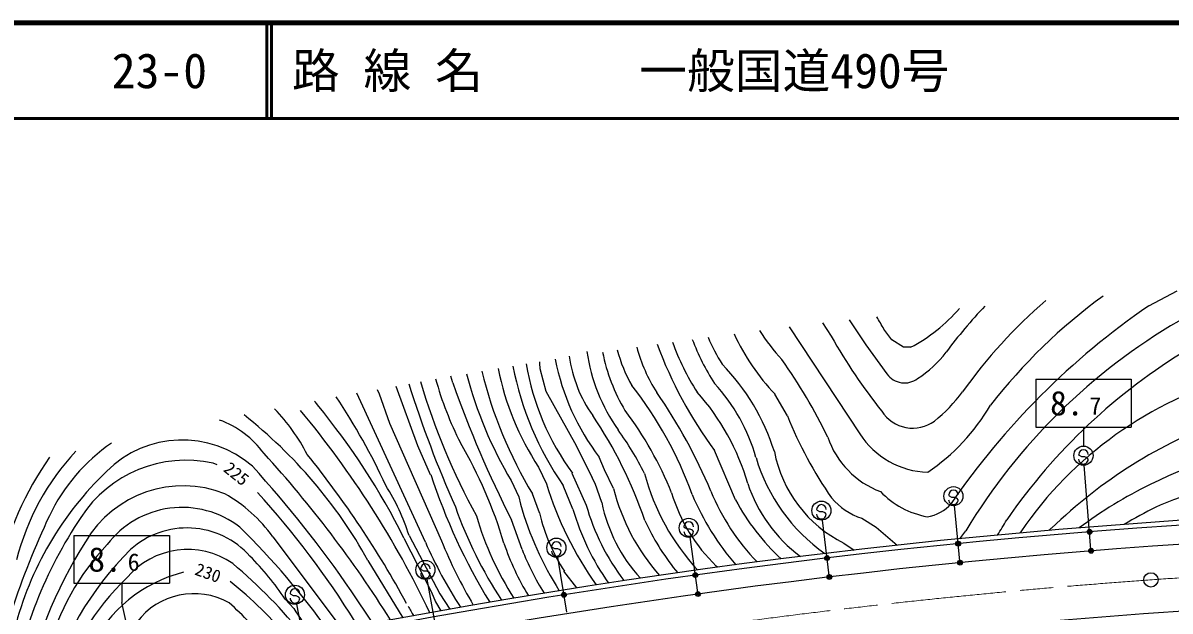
# Model space of a CAD drawing. Units: millimetres, scale not verified. Extents: x 40000 to 680000, y 20000 to 380000.
# Drawn here: x 152222 to 272302, y 318420 to 380000 of the extents above; entities that cross this region are included whole.
import ezdxf
from ezdxf.enums import TextEntityAlignment as Align

# ---------------------------------------------------------------- set-up
doc = ezdxf.new("R2010")
doc.units = ezdxf.units.MM
doc.header["$LTSCALE"] = 1000
doc.header["$PDMODE"] = 32
doc.header["$PDSIZE"] = 500
doc.linetypes.add('CHAIN', pattern=[18.5, 12, -1.5, 3.5, -1.5])
for name, color, linetype, lineweight in [('M-BGD', 7, 'Continuous', 25), ('M-BMK', 2, 'CHAIN', 13), ('M-BMK-SRVR', 3, 'Continuous', 25), ('M-STR-STRC', 7, 'Continuous', 25), ('M-TTL', 2, 'Continuous', 140), ('M-TTL-LINE', 7, 'Continuous', 50)]:
    doc.layers.add(name, color=color, linetype=linetype, lineweight=lineweight)
doc.layers.add('M-TTL-TXT', color=7, linetype='Continuous')
doc.styles.add('ＭＳ ゴシック', font='')
doc.styles.get('ＭＳ ゴシック').set_extended_font_data('MS Gothic')

msp = doc.modelspace()

# ---------------------------------------------------------------- linework, layer by layer
at = {"layer": 'M-BGD'}
for p, q in [((270071, 350392), (273050, 351946)), ((235903, 348584), (236837, 347191)), ((238705, 348904), (240444, 346293)), ((232431, 348171), (239826, 336971)), ((243184, 346829), (242346, 347941)), ((240444, 346293), (242671, 343244)), ((244405, 346056), (243184, 346829)), ((245144, 346044), (244405, 346056)), ((206331, 343826), (206971, 341458)), ((197227, 342313), (197030, 342998)), ((194350, 325634), (187174, 341240)), ((189286, 341628), (189504, 341163)), ((189504, 341163), (190581, 338109)), ((191239, 341982), (193521, 335750)), ((206971, 341458), (210126, 335754)), ((232239, 338872), (230947, 341118)), ((190581, 338109), (196025, 325773)), ((193521, 335750), (194857, 332732)), ((210126, 335754), (211807, 332381)), ((226822, 330065), (224630, 335219)), ((172547, 333724), (172118, 333897)), ((213109, 333199), (212550, 334536)), ((206179, 333496), (207013, 331746)), ((209688, 332864), (211180, 329510)), ((214048, 331246), (213109, 333199)), ((203344, 332076), (204122, 330396)), ((209793, 329084), (208781, 331556)), ((212125, 331772), (211807, 332381)), ((212806, 329783), (212125, 331772)), ((204122, 330396), (204293, 329611)), ((206302, 328693), (205558, 330689)), ((250308, 323638), (249727, 329459)), ((271276, 329506), (270807, 329301)), ((204486, 324865), (203352, 327988)), ((240027, 328136), (241524, 327209)), ((241524, 327209), (243752, 325316)), ((250283, 325997), (250936, 326837)), ((256570, 326595), (256673, 326732)), ((259615, 326865), (259841, 327094)), ((178381, 326199), (185622, 316517)), ((192097, 326067), (195000, 320391)), ((192636, 326329), (195877, 320233)), ((238150, 325528), (239240, 324810)), ((188333, 323726), (191973, 317720)), ((224924, 323007), (224800, 323130)), ((210208, 320844), (208842, 322608)), ((220538, 322693), (220771, 322429)), ((179660, 319676), (180575, 318683)), ((188864, 317139), (186585, 320528)), ((195000, 320391), (195404, 319390)), ((195877, 320233), (196922, 318617)), ((195404, 319390), (195953, 318444))]:
    msp.add_line(p, q, dxfattribs=at)
for centre, radius, start, end in [((294005, 310532), 53261, 130.68006, 144.61733), ((300592, 303180), 59764, 126.20979, 142.00155), ((237373, 361032), 16883, 297.40345, 319.68398), ((291845, 313557), 53568, 136.60211, 143.37127), ((315784, 284053), 80564, 124.57035, 145.4995), ((211157, 330736), 35619, 28.88285, 31.26825), ((304839, 294376), 62923, 120.16771, 148.94329), ((242497, 354901), 20125, 202.82999, 211.89592), ((248508, 357642), 24113, 205.01054, 223.2591), ((249818, 361087), 24431, 212.98175, 221.9804), ((288369, 376206), 59138, 209.38103, 218.55976), ((232552, 350306), 16627, 194.79919, 212.80691), ((261024, 362074), 45230, 200.32677, 216.4236), ((243506, 354792), 24686, 199.41407, 212.98061), ((245693, 355784), 25049, 200.84852, 212.71793), ((305865, 293120), 61488, 120.94593, 145.46956), ((232207, 349529), 24722, 191.07019, 217.33323), ((223465, 347083), 14200, 188.06005, 215.24679), ((230398, 348473), 19366, 188.53974, 214.90812), ((231250, 349056), 18682, 190.85967, 211.05254), ((228739, 349432), 14760, 194.38853, 210.12369), ((187158, 312880), 54732, 25.71702, 35.60749), ((239679, 352480), 11519, 302.55839, 322.80878), ((245999, 354928), 47148, 193.97549, 210.93725), ((231347, 349808), 29992, 191.50876, 212.94874), ((235978, 350348), 33058, 190.93229, 214.64364), ((231556, 348848), 27040, 189.68013, 216.25564), ((271399, 348613), 65244, 183.59571, 184.20774), ((209148, 328336), 22765, 17.34183, 44.41008), ((309300, 378946), 122326, 197.46757, 203.93386), ((261007, 362084), 69968, 196.30014, 208.79538), ((229670, 352181), 35530, 195.44223, 207.03202), ((308554, 381443), 118004, 199.36587, 206.93596), ((240067, 354029), 42784, 194.55847, 210.87078), ((210765, 329393), 18896, 15.6742, 42.85434), ((244504, 344566), 2260, 215.81059, 307.4362), ((290238, 303769), 40669, 105.31791, 145.62342), ((183829, 316792), 40864, 19.7745, 38.1314), ((170648, 308280), 58201, 22.95813, 34.56222), ((204390, 324924), 24674, 16.13474, 41.75171), ((236812, 351652), 17184, 309.03261, 323.2564), ((165438, 327211), 21772, 35.98148, 37.3051), ((126960, 293710), 72731, 26.4166, 39.53132), ((130774, 304390), 65346, 24.58086, 33.89927), ((234669, 350997), 21818, 304.19581, 329.652), ((144004, 299110), 50705, 29.04268, 51.78731), ((164131, 325623), 20085, 27.24062, 44.05662), ((104463, 275403), 99994, 25.36586, 39.81411), ((173684, 313072), 46092, 18.75492, 34.06278), ((185364, 316819), 37466, 21.8841, 37.10073), ((271953, 354689), 42748, 201.71656, 214.84707), ((245371, 341432), 3860, 212.7676, 305.87529), ((169194, 328767), 10309, 36.64261, 69.52761), ((295030, 291054), 50321, 109.72596, 134.27012), ((168893, 325123), 11202, 49.04485, 134.9543), ((191936, 320619), 28128, 25.69373, 36.60157), ((245277, 339633), 9306, 198.82934, 249.29851), ((247262, 341824), 8880, 213.13154, 267.85909), ((176669, 317462), 25898, 136.90181, 165.87862), ((172354, 320112), 19241, 124.32718, 154.50847), ((156662, 311875), 47898, 16.5468, 30.28812), ((244284, 337730), 13657, 191.00678, 243.31221), ((284052, 305235), 29823, 53.57658, 117.60892), ((183311, 314676), 34567, 144.95909, 167.10311), ((169283, 321111), 13097, 77.49592, 147.07537), ((85709, 251494), 124013, 32.14966, 42.27744), ((101611, 270046), 103227, 28.43761, 38.86281), ((247013, 339833), 18826, 196.46334, 234.81266), ((184930, 308024), 34640, 133.74321, 165.80044), ((88167, 253136), 119281, 34.40193, 42.41047), ((254225, 351942), 62340, 197.95403, 211.52859), ((240758, 339165), 24319, 195.13805, 222.54837), ((169003, 319674), 11858, 68.38259, 149.53266), ((171821, 319837), 21804, 17.32084, 32.56142), ((243053, 342951), 37742, 197.27094, 215.26466), ((243097, 336782), 15816, 198.43198, 233.09441), ((289759, 291258), 44876, 115.79515, 126.92626), ((282134, 304691), 27086, 63.77786, 113.63102), ((165634, 317042), 15695, 35.69566, 60.46444), ((107697, 268056), 93346, 31.83242, 42.26992), ((234973, 336497), 21573, 194.08829, 221.67193), ((237105, 335890), 17727, 196.73836, 226.03887), ((247737, 341319), 27612, 202.80468, 220.8284), ((245411, 339528), 22832, 201.98172, 224.36739), ((242182, 334739), 6946, 220.12029, 251.92354), ((248552, 337262), 9122, 223.98023, 259.42605), ((320264, -376526), 706000, 87.77551, 109.30263), ((168887, 319434), 9838, 52.22916, 142.82419), ((239714, 344169), 44757, 199.37682, 213.3639), ((239340, 339889), 36523, 196.34444, 211.97375), ((234989, 336465), 26255, 196.32618, 215.12811), ((234234, 336111), 23981, 195.97802, 217.22563), ((229277, 333204), 16823, 191.73563, 222.40253), ((247129, 340794), 22966, 207.84989, 227.41951), ((246267, 332363), 4114, 278.54, 319.39065), ((306948, 258845), 79184, 117.15571, 119.88576), ((320264, -376526), 705500, 87.78769, 109.30263), ((234425, 290972), 87811, 154.77654, 168.67436), ((196782, 302389), 46362, 146.12623, 170.97454), ((231681, 337756), 33336, 196.33375, 212.65129), ((224532, 332881), 18704, 192.93805, 213.3369), ((240155, 338395), 25127, 204.7094, 218.67511), ((226998, 344074), 32482, 326.99344, 330.28679), ((320264, -376526), 703500, 69.53786, 109.30263), ((169391, 318286), 8839, 41.7059, 131.93509), ((117084, 268321), 82536, 35.50294, 45.52036), ((197890, 300730), 46392, 147.45624, 169.48263), ((238949, 345268), 48730, 203.76117, 212.88289), ((245667, 346225), 53689, 202.39095, 210.41293), ((227247, 333687), 25988, 198.3228, 211.71508), ((186989, 301165), 33377, 134.76668, 165.00877), ((179892, 307504), 25972, 136.51011, 164.98125), ((169460, 316579), 8292, 55.27276, 140.06516), ((228914, 334225), 26160, 200.96488, 212.17851), ((139391, 281979), 54089, 38.61336, 49.96593), ((155619, 303779), 28821, 33.47481, 45.0242), ((182370, 301996), 27703, 134.06769, 163.06057), ((172527, 308284), 14615, 103.80338, 154.75408), ((147449, 288201), 42542, 39.79328, 51.5253), ((320264, -376526), 696500, 81.64276, 109.30263), ((170134, 312720), 7520, 60.7734, 142.90383), ((320264, -376526), 695250, 87.77551, 109.30263), ((152246, 294988), 32482, 37.94943, 48.41239), ((274407, 379638), 111892, 213.00849, 214.72959), ((268256, 362471), 87339, 209.90252, 210.66046)]:
    msp.add_arc(centre, radius, start, end, dxfattribs=at)
at = {"layer": 'M-BMK'}
msp.add_arc((320264, -376526), 700000, 69.59925, 109.30263, dxfattribs=at)
at = {"layer": 'M-BMK-SRVR'}
msp.add_circle((270299, 321689), 750, dxfattribs=at)
at = {"layer": 'M-STR-STRC'}
for p, q in [((258237, 342692), (268237, 342692)), ((258237, 342692), (258237, 337692)), ((268237, 342692), (268237, 337692)), ((258237, 337692), (268237, 337692)), ((263237, 337692), (263237, 335692)), ((262837, 334703), (262738, 334821)), ((263082, 334563), (262837, 334703)), ((263383, 334561), (263082, 334563)), ((263628, 334449), (263383, 334561)), ((263734, 334313), (263628, 334449)), ((264024, 324873), (263317, 333695)), ((249228, 330465), (249128, 330583)), ((249473, 330326), (249228, 330465)), ((249773, 330324), (249473, 330326)), ((250018, 330212), (249773, 330324)), ((235405, 328948), (235306, 329066)), ((250124, 330076), (250018, 330212)), ((235650, 328808), (235405, 328948)), ((235951, 328806), (235650, 328808)), ((236619, 322135), (235924, 327944)), ((236196, 328694), (235951, 328806)), ((236302, 328558), (236196, 328694)), ((221515, 327146), (221416, 327264)), ((221760, 327006), (221515, 327146)), ((222061, 327004), (221760, 327006)), ((222306, 326892), (222061, 327004)), ((222412, 326756), (222306, 326892)), ((157560, 326328), (167560, 326328)), ((157560, 326328), (157560, 321328)), ((167560, 326328), (167560, 321328)), ((222863, 320351), (222053, 326144)), ((207663, 325070), (207563, 325188)), ((207908, 324931), (207663, 325070)), ((208209, 324928), (207908, 324931)), ((208454, 324817), (208209, 324928)), ((208560, 324680), (208454, 324817)), ((209144, 318295), (208220, 324072)), ((193954, 322740), (193855, 322858)), ((194199, 322601), (193954, 322740)), ((194500, 322598), (194199, 322601)), ((194745, 322486), (194500, 322598)), ((194851, 322350), (194745, 322486)), ((157560, 321328), (167560, 321328)), ((162560, 321328), (162560, 319328)), ((195568, 315987), (194531, 321745)), ((180294, 320142), (180194, 320260)), ((180539, 320003), (180294, 320142)), ((180840, 320000), (180539, 320003)), ((181085, 319888), (180840, 320000)), ((181191, 319752), (181085, 319888)), ((164295, 311672), (162560, 319328)), ((182039, 313414), (180890, 319151))]:
    msp.add_line(p, q, dxfattribs=at)
for centre, radius in [((263237, 334692), 1000), ((249627, 330454), 1000), ((235805, 328937), 1000), ((221915, 327135), 1000), ((263876, 326717), 150), ((263876, 326717), 120), ((263876, 326717), 90), ((263876, 326717), 60), ((263876, 326717), 30), ((208062, 325059), 1000), ((250124, 325479), 150), ((250124, 325479), 120), ((250124, 325479), 90), ((250124, 325479), 60), ((250124, 325479), 30), ((264036, 324724), 150), ((264036, 324724), 120), ((264036, 324724), 90), ((264036, 324724), 60), ((264036, 324724), 30), ((194354, 322729), 1000), ((236399, 323972), 150), ((236399, 323972), 120), ((236399, 323972), 90), ((236399, 323972), 60), ((236399, 323972), 30), ((250323, 323489), 150), ((250323, 323489), 120), ((250323, 323489), 90), ((250323, 323489), 60), ((250323, 323489), 30), ((222607, 322183), 150), ((222607, 322183), 120), ((222607, 322183), 90), ((222607, 322183), 60), ((222607, 322183), 30), ((236637, 321986), 150), ((236637, 321986), 120), ((236637, 321986), 90), ((236637, 321986), 60), ((236637, 321986), 30), ((180693, 320131), 1000), ((208852, 320122), 150), ((208852, 320122), 120), ((208852, 320122), 90), ((208852, 320122), 60), ((208852, 320122), 30), ((222884, 320202), 150), ((222884, 320202), 120), ((222884, 320202), 90), ((222884, 320202), 60), ((222884, 320202), 30)]:
    msp.add_circle(centre, radius, dxfattribs=at)
for centre, start, end in [((263238, 334817), 359.55488, 179.55488), ((263234, 334317), 179.55488, 359.55488), ((249628, 330579), 359.55488, 179.55488), ((235806, 329062), 359.55488, 179.55488), ((249624, 330079), 179.55488, 359.55488), ((235802, 328562), 179.55488, 359.55488), ((221912, 326760), 179.55488, 359.55488), ((221916, 327260), 359.55488, 179.55488), ((208063, 325184), 359.55488, 179.55488), ((208060, 324684), 179.55488, 359.55488), ((194355, 322854), 359.55488, 179.55488), ((194351, 322354), 179.55488, 359.55488), ((180694, 320256), 359.55488, 179.55488), ((180691, 319756), 179.55488, 359.55488)]:
    msp.add_arc(centre, 500, start, end, dxfattribs=at)
for p in [(263876, 326717), (250124, 325479), (236399, 323972), (264036, 324724), (250323, 323489), (222607, 322183), (236637, 321986), (208852, 320122), (222884, 320202)]:
    msp.add_point(p, dxfattribs=at)
at = {"layer": 'M-TTL'}
msp.add_line((680000, 380000), (40000, 380000), dxfattribs=at)
at = {"layer": 'M-TTL-LINE'}
for p, q in [((177750, 380000), (177750, 370000)), ((178250, 380000), (178250, 370000)), ((40000, 370000), (680000, 370000))]:
    msp.add_line(p, q, dxfattribs=at)

# ---------------------------------------------------------------- texts
at = {"layer": 'M-BGD', "style": 'ＭＳ ゴシック'}
for s, rotation, p in [('225', 321.426, (172865, 332815)), ('230', 340.216, (169974, 321887))]:
    msp.add_text(s, height=1320, rotation=rotation, dxfattribs=at).set_placement(p, align=Align.BOTTOM_LEFT)
at = {"layer": 'M-STR-STRC', "style": 'ＭＳ ゴシック'}
for p in [(263237, 340192), (162560, 323828)]:
    msp.add_text('8.', height=2566, dxfattribs=at).set_placement(p, align=Align.MIDDLE_RIGHT)
for s, p in [('7', (264487, 338442)), ('6', (163810, 322078))]:
    msp.add_text(s, height=1833, dxfattribs=at).set_placement(p, align=Align.BOTTOM_CENTER)
at = {"layer": 'M-TTL-TXT', "style": 'ＭＳ ゴシック'}
for s, p in [('路 線 名', (180380, 375000)), ('一般国道490号', (216734, 375000)), ('23-0', (161521, 375000))]:
    msp.add_text(s, height=3666, dxfattribs=at).set_placement(p, align=Align.MIDDLE_LEFT)

doc.saveas('drawing.dxf')
